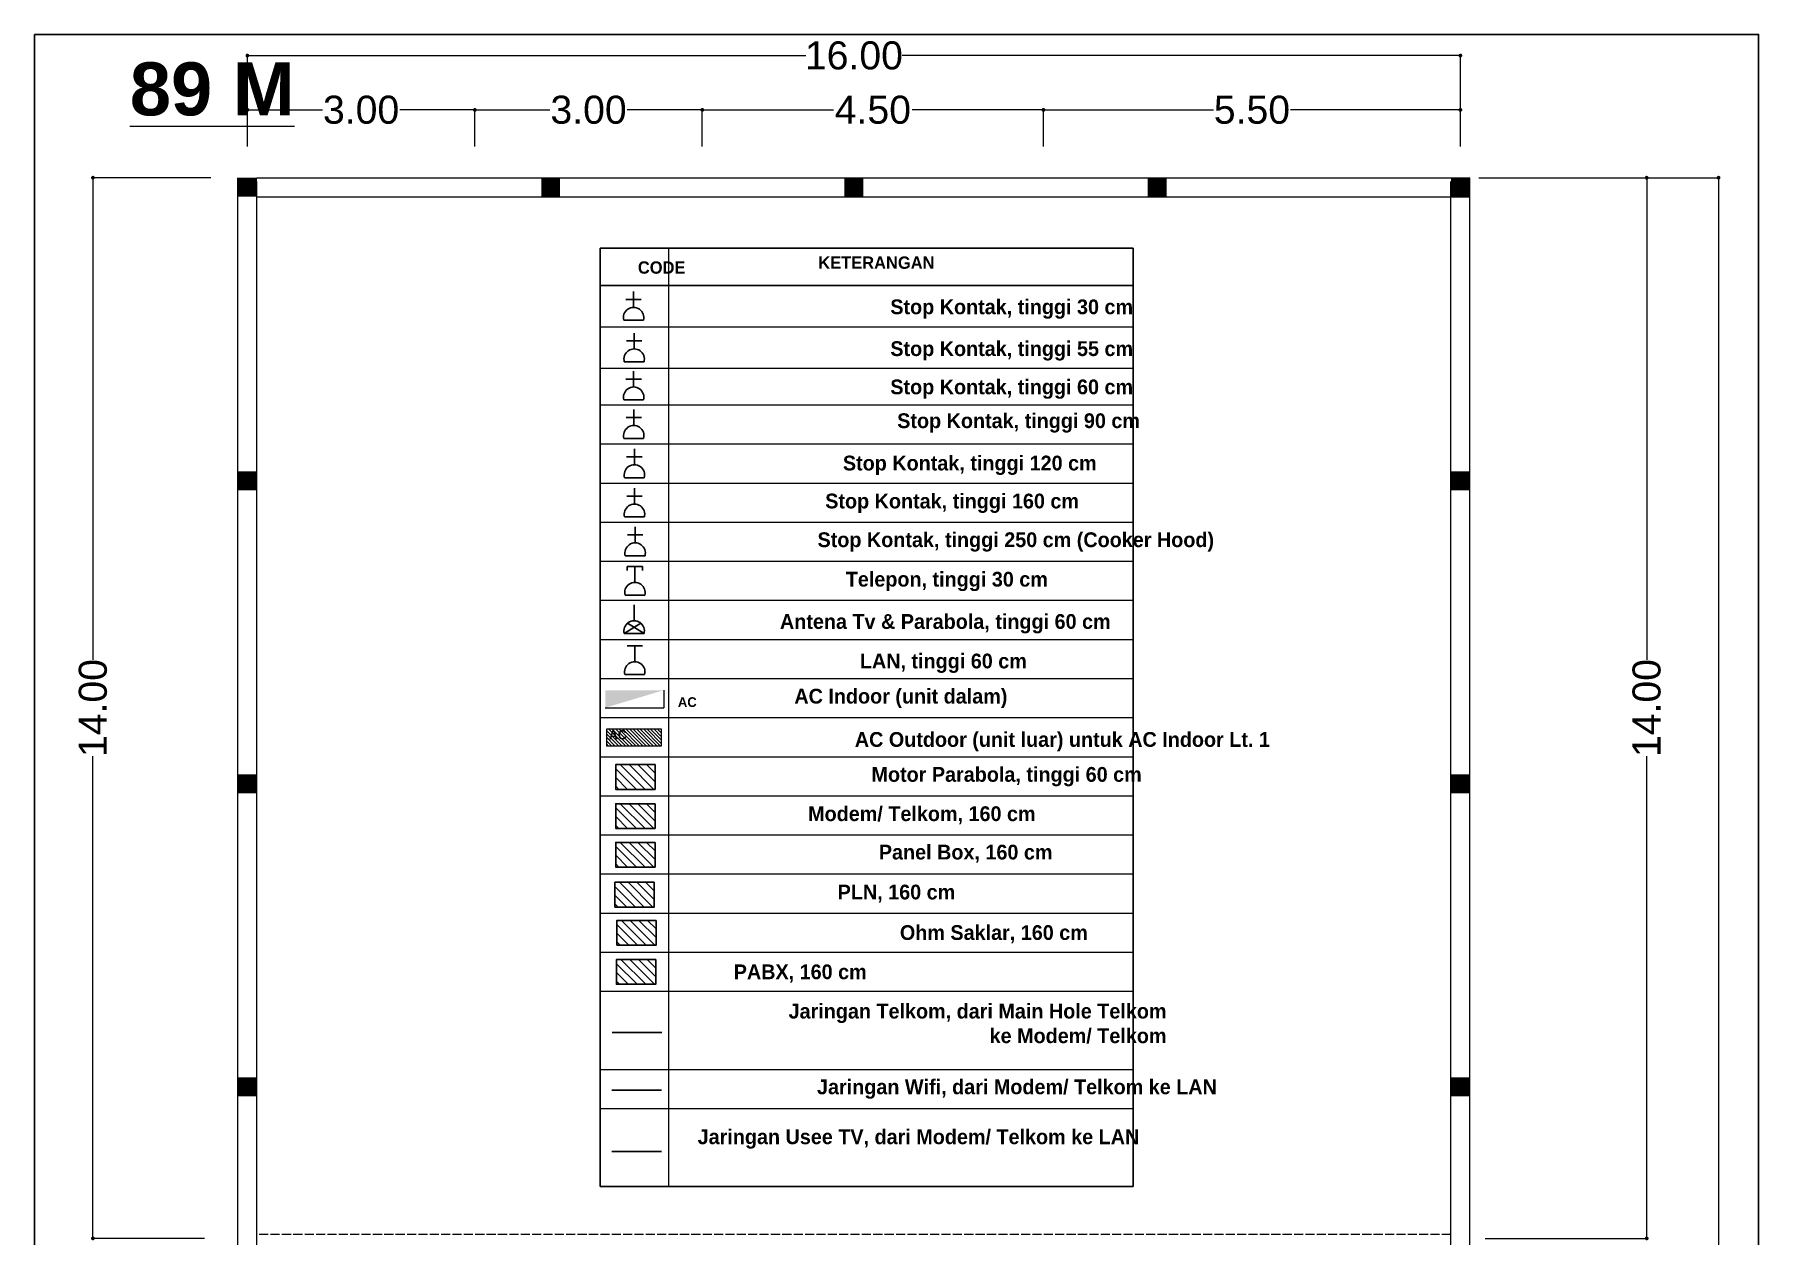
# Model space of a CAD drawing. Header units: millimetres. Extents: x 3154 to 8657, y 46 to 4632.
# Drawn here: x 3154 to 5428, y 3047 to 4632 of the extents above; entities that cross this region are included whole.
import ezdxf

# ---------------------------------------------------------------- set-up
doc = ezdxf.new("R2010")
doc.units = ezdxf.units.MM
doc.linetypes.add('ACAD_ISO02W100', pattern=[15, 12, -3])
for name, color, linetype, lineweight in [('A_DEN_TEXT', 7, 'Continuous', 0), ('Dimensi', 7, 'Continuous', 5), ('Dinding', 7, 'Continuous', 15), ('lampu', 1, 'Continuous', 30), ('P_N_J', 6, 'Continuous', 9)]:
    doc.layers.add(name, color=color, linetype=linetype, lineweight=lineweight)
doc.styles.add('kop1', font='swisscl.ttf')
doc.styles.get("Standard").update_dxf_attribs({"font": 'arial.ttf'})
doc.dimstyles.get("Standard").update_dxf_attribs({"dimtxt": 30, "dimasz": 5, "dimexe": 2, "dimexo": 20, "dimgap": 3, "dimtad": 0, "dimlfac": 0.01, "dimzin": 0, "dimdsep": 46, "dimtxsty": 'Standard', "dimblk": 'DOT', "dimcen": 0.09, "dimadec": 0, "dimazin": 0, "dimtfac": 1, "dimtofl": 0, "dimtmove": 0, "dimatfit": 3, "dimldrblk": 'DOT', "dimfxl": 0.18, "dimtolj": 1, "dimtzin": 0, "dimarcsym": 0})

# ---------------------------------------------------------------- blocks, each defined once
blk = doc.blocks.new('_Dot')
at = {"color": 0, "linetype": 'ByBlock', "lineweight": -2}
blk.add_line((-0.5, 0), (-1, 0), dxfattribs=at)
at = {"color": 0, "linetype": 'ByBlock', "const_width": 0.5}
blk.add_lwpolyline([(-0.25, 0, 1), (0.25, 0, 1)], format="xyb", close=True, dxfattribs=at)
blk = doc.blocks.new('*D6')
at = {"layer": 'Defpoints', "color": 0, "transparency": 16777216}
for p in [(3231.2, 4443.4), (3406.5, 4443.4), (3398.1, 3043.4)]:
    blk.add_point(p, dxfattribs=at)
at = {"layer": 'Dimensi', "color": 0, "lineweight": -2, "transparency": 16777216}
for p, q in [((3386.5, 4443.4), (3229.2, 4443.4)), ((3231.2, 4438.4), (3231.2, 3807)), ((3231.2, 3048.4), (3231.2, 3679.7)), ((3378.1, 3043.4), (3229.2, 3043.4))]:
    blk.add_line(p, q, dxfattribs=at)
at = {"layer": 'Dimensi', "color": 0, "lineweight": -2, "transparency": 16777216, "xscale": 5, "yscale": 5, "zscale": 5}
for p, rotation in [((3231.2, 4443.4), 90), ((3231.2, 3043.4), 270)]:
    blk.add_blockref('_Dot', p, dxfattribs=dict(at, rotation=rotation))
at = {"layer": 'Dimensi', "color": 0, "transparency": 16777216, "insert": (3231.2, 3743.4), "char_height": 37, "attachment_point": 5, "rotation": 90}
blk.add_mtext('\\A1;14.00', dxfattribs=at)
blk = doc.blocks.new('*D25')
at = {"layer": 'Defpoints', "color": 0, "transparency": 16777216}
for p in [(5039.1, 4443.4), (5280.6, 4443.4), (5047.4, 3043.4)]:
    blk.add_point(p, dxfattribs=at)
at = {"layer": 'Dimensi', "color": 0, "lineweight": -2, "transparency": 16777216}
for p, q in [((5059.1, 4443.4), (5282.6, 4443.4)), ((5280.6, 4438.4), (5280.6, 3807)), ((5280.6, 3048.4), (5280.6, 3679.7)), ((5067.4, 3043.4), (5282.6, 3043.4))]:
    blk.add_line(p, q, dxfattribs=at)
at = {"layer": 'Dimensi', "color": 0, "lineweight": -2, "transparency": 16777216, "xscale": 5, "yscale": 5, "zscale": 5}
for p, rotation in [((5280.6, 4443.4), 90), ((5280.6, 3043.4), 270)]:
    blk.add_blockref('_Dot', p, dxfattribs=dict(at, rotation=rotation))
at = {"layer": 'Dimensi', "color": 0, "transparency": 16777216, "insert": (5280.6, 3743.4), "char_height": 37, "attachment_point": 5, "rotation": 90}
blk.add_mtext('\\A1;14.00', dxfattribs=at)
blk = doc.blocks.new('*D26')
at = {"layer": 'Defpoints', "color": 0, "transparency": 16777216}
for p in [(5034.9, 4604.6), (3434.9, 4464.4), (5034.9, 4464.4)]:
    blk.add_point(p, dxfattribs=at)
at = {"layer": 'Dimensi', "color": 0, "lineweight": -2, "transparency": 16777216}
for p, q in [((3434.9, 4484.4), (3434.9, 4606.6)), ((3439.9, 4604.6), (4171.3, 4604.6)), ((5029.9, 4604.6), (4298.6, 4604.6)), ((5034.9, 4484.4), (5034.9, 4606.6))]:
    blk.add_line(p, q, dxfattribs=at)
at = {"layer": 'Dimensi', "color": 0, "lineweight": -2, "transparency": 16777216, "xscale": 5, "yscale": 5, "zscale": 5, "rotation": 180}
blk.add_blockref('_Dot', (3434.9, 4604.6), dxfattribs=at)
at = {"layer": 'Dimensi', "color": 0, "lineweight": -2, "transparency": 16777216, "xscale": 5, "yscale": 5, "zscale": 5}
blk.add_blockref('_Dot', (5034.9, 4604.6), dxfattribs=at)
at = {"layer": 'Dimensi', "color": 0, "transparency": 16777216, "insert": (4234.9, 4604.6), "char_height": 37, "attachment_point": 5}
blk.add_mtext('\\A1;16.00', dxfattribs=at)
blk = doc.blocks.new('*D27')
at = {"layer": 'Defpoints', "color": 0, "transparency": 16777216}
for p in [(4484.9, 4532.9), (4484.9, 4464.4), (5034.9, 4464.4)]:
    blk.add_point(p, dxfattribs=at)
at = {"layer": 'Dimensi', "color": 0, "lineweight": -2, "transparency": 16777216}
for p, q in [((4484.9, 4484.4), (4484.9, 4534.9)), ((4489.9, 4532.9), (4709, 4532.9)), ((5029.9, 4532.9), (4810.9, 4532.9)), ((5034.9, 4484.4), (5034.9, 4534.9))]:
    blk.add_line(p, q, dxfattribs=at)
at = {"layer": 'Dimensi', "color": 0, "lineweight": -2, "transparency": 16777216, "xscale": 5, "yscale": 5, "zscale": 5, "rotation": 180}
blk.add_blockref('_Dot', (4484.9, 4532.9), dxfattribs=at)
at = {"layer": 'Dimensi', "color": 0, "lineweight": -2, "transparency": 16777216, "xscale": 5, "yscale": 5, "zscale": 5}
blk.add_blockref('_Dot', (5034.9, 4532.9), dxfattribs=at)
at = {"layer": 'Dimensi', "color": 0, "transparency": 16777216, "insert": (4759.9, 4532.9), "char_height": 37, "attachment_point": 5}
blk.add_mtext('\\A1;5.50', dxfattribs=at)
blk = doc.blocks.new('*D29')
at = {"layer": 'Defpoints', "color": 0, "transparency": 16777216}
for p in [(4034.9, 4532.9), (4034.9, 4464.4), (4484.9, 4464.4)]:
    blk.add_point(p, dxfattribs=at)
at = {"layer": 'Dimensi', "color": 0, "lineweight": -2, "transparency": 16777216}
for p, q in [((4034.9, 4484.4), (4034.9, 4534.9)), ((4039.9, 4532.9), (4208.2, 4532.9)), ((4479.9, 4532.9), (4311.7, 4532.9)), ((4484.9, 4484.4), (4484.9, 4534.9))]:
    blk.add_line(p, q, dxfattribs=at)
at = {"layer": 'Dimensi', "color": 0, "lineweight": -2, "transparency": 16777216, "xscale": 5, "yscale": 5, "zscale": 5, "rotation": 180}
blk.add_blockref('_Dot', (4034.9, 4532.9), dxfattribs=at)
at = {"layer": 'Dimensi', "color": 0, "lineweight": -2, "transparency": 16777216, "xscale": 5, "yscale": 5, "zscale": 5}
blk.add_blockref('_Dot', (4484.9, 4532.9), dxfattribs=at)
at = {"layer": 'Dimensi', "color": 0, "transparency": 16777216, "insert": (4259.9, 4532.9), "char_height": 37, "attachment_point": 5}
blk.add_mtext('\\A1;4.50', dxfattribs=at)
blk = doc.blocks.new('*D30')
at = {"layer": 'Defpoints', "color": 0, "transparency": 16777216}
for p in [(3734.9, 4532.9), (3734.9, 4464.4), (4034.9, 4464.4)]:
    blk.add_point(p, dxfattribs=at)
at = {"layer": 'Dimensi', "color": 0, "lineweight": -2, "transparency": 16777216}
for p, q in [((3734.9, 4484.4), (3734.9, 4534.9)), ((3739.9, 4532.9), (3834, 4532.9)), ((4029.9, 4532.9), (3935.9, 4532.9)), ((4034.9, 4484.4), (4034.9, 4534.9))]:
    blk.add_line(p, q, dxfattribs=at)
at = {"layer": 'Dimensi', "color": 0, "lineweight": -2, "transparency": 16777216, "xscale": 5, "yscale": 5, "zscale": 5, "rotation": 180}
blk.add_blockref('_Dot', (3734.9, 4532.9), dxfattribs=at)
at = {"layer": 'Dimensi', "color": 0, "lineweight": -2, "transparency": 16777216, "xscale": 5, "yscale": 5, "zscale": 5}
blk.add_blockref('_Dot', (4034.9, 4532.9), dxfattribs=at)
at = {"layer": 'Dimensi', "color": 0, "transparency": 16777216, "insert": (3884.9, 4532.9), "char_height": 37, "attachment_point": 5}
blk.add_mtext('\\A1;3.00', dxfattribs=at)
blk = doc.blocks.new('*D31')
at = {"layer": 'Defpoints', "color": 0, "transparency": 16777216}
for p in [(3434.9, 4532.9), (3434.9, 4464.4), (3734.9, 4464.4)]:
    blk.add_point(p, dxfattribs=at)
at = {"layer": 'Dimensi', "color": 0, "lineweight": -2, "transparency": 16777216}
for p, q in [((3434.9, 4484.4), (3434.9, 4534.9)), ((3439.9, 4532.9), (3534, 4532.9)), ((3729.9, 4532.9), (3635.9, 4532.9)), ((3734.9, 4484.4), (3734.9, 4534.9))]:
    blk.add_line(p, q, dxfattribs=at)
at = {"layer": 'Dimensi', "color": 0, "lineweight": -2, "transparency": 16777216, "xscale": 5, "yscale": 5, "zscale": 5, "rotation": 180}
blk.add_blockref('_Dot', (3434.9, 4532.9), dxfattribs=at)
at = {"layer": 'Dimensi', "color": 0, "lineweight": -2, "transparency": 16777216, "xscale": 5, "yscale": 5, "zscale": 5}
blk.add_blockref('_Dot', (3734.9, 4532.9), dxfattribs=at)
at = {"layer": 'Dimensi', "color": 0, "transparency": 16777216, "insert": (3584.9, 4532.9), "char_height": 37, "attachment_point": 5}
blk.add_mtext('\\A1;3.00', dxfattribs=at)
blk = doc.blocks.new('*D34')
at = {"layer": 'Defpoints', "color": 0, "transparency": 16777216}
for p in [(5158.8, 4443.4), (5375.4, 4443.4), (5180.8, 843.4)]:
    blk.add_point(p, dxfattribs=at)
at = {"layer": 'Dimensi', "color": 0, "lineweight": -2, "transparency": 16777216}
for p, q in [((5178.8, 4443.4), (5377.4, 4443.4)), ((5375.4, 4438.4), (5375.4, 2712)), ((5375.4, 848.4), (5375.4, 2581.3)), ((5200.8, 843.4), (5377.4, 843.4))]:
    blk.add_line(p, q, dxfattribs=at)
at = {"layer": 'Dimensi', "color": 0, "lineweight": -2, "transparency": 16777216, "xscale": 5, "yscale": 5, "zscale": 5}
for p, rotation in [((5375.4, 4443.4), 90), ((5375.4, 843.4), 270)]:
    blk.add_blockref('_Dot', p, dxfattribs=dict(at, rotation=rotation))
at = {"layer": 'Dimensi', "color": 0, "transparency": 16777216, "insert": (5375.4, 2646.7), "char_height": 37, "attachment_point": 5, "rotation": 90}
blk.add_mtext('\\A1;36.00', dxfattribs=at)

msp = doc.modelspace()

# ---------------------------------------------------------------- hatches: boundary and pattern name
at = {"linetype": 'ACAD_ISO02W100', "lineweight": 9}
msp.add_hatch(color=1, dxfattribs=at).paths.add_polyline_path([(3984.16, 3766.941), (3906.96, 3766.941), (3906.96, 3743.781)])
at = {"layer": 'Dinding'}
for points in [[(3447.444, 4443.361), (3422.444, 4443.361), (3422.444, 4418.361), (3447.444, 4418.361)], [(3847.444, 4443.361), (3822.444, 4443.361), (3822.444, 4418.361), (3847.444, 4418.361)], [(4247.444, 4443.361), (4222.444, 4443.361), (4222.444, 4418.361), (4247.444, 4418.361)], [(4647.444, 4443.361), (4622.444, 4443.361), (4622.444, 4418.361), (4647.444, 4418.361)], [(5047.444, 4443.361), (5022.444, 4443.361), (5022.444, 4418.361), (5047.444, 4418.361)], [(3447.444, 4055.861), (3422.444, 4055.861), (3422.444, 4030.861), (3447.444, 4030.861)], [(5022.444, 4055.861), (5047.444, 4055.861), (5047.444, 4030.861), (5022.444, 4030.861)], [(3447.444, 3655.861), (3422.444, 3655.861), (3422.444, 3630.861), (3447.444, 3630.861)], [(5022.444, 3655.861), (5047.444, 3655.861), (5047.444, 3630.861), (5022.444, 3630.861)], [(3447.444, 3255.861), (3422.444, 3255.861), (3422.444, 3230.861), (3447.444, 3230.861)], [(5022.444, 3255.861), (5047.444, 3255.861), (5047.444, 3230.861), (5022.444, 3230.861)]]:
    msp.add_hatch(color=256, dxfattribs=at).paths.add_polyline_path(points)
at = {"layer": 'lampu', "ltscale": 0.1}
h = msp.add_hatch(dxfattribs=at)
h.set_pattern_fill('ANSI31', color=3, scale=65, angle=270, style=0)
h.set_pattern_definition([(315, (208975.463, -595089.993), (5.7452426, 5.7452426), [])])
h.paths.add_polyline_path([(3972.613, 3636.057), (3972.613, 3668.693), (3920.801, 3668.693), (3920.801, 3636.057)])
h = msp.add_hatch(dxfattribs=at)
h.set_pattern_fill('ANSI31', color=0, scale=65, angle=270, style=0)
h.set_pattern_definition([(315, (208975.463, -595141.652), (5.7452426, 5.7452426), [])])
h.paths.add_polyline_path([(3972.613, 3584.398), (3972.613, 3617.034), (3920.801, 3617.034), (3920.801, 3584.398)])
h = msp.add_hatch(dxfattribs=at)
h.set_pattern_fill('ANSI31', color=6, scale=65, angle=270, style=0)
h.set_pattern_definition([(315, (208975.463, -595192.577), (5.7452426, 5.7452426), [])])
h.paths.add_polyline_path([(3972.613, 3533.473), (3972.613, 3566.109), (3920.801, 3566.109), (3920.801, 3533.473)])
h = msp.add_hatch(dxfattribs=at)
h.set_pattern_fill('ANSI31', color=1, scale=65, angle=270, style=0)
h.set_pattern_definition([(315, (208974.404, -595245.287), (5.7452426, 5.7452426), [])])
h.paths.add_polyline_path([(3971.554, 3480.763), (3971.554, 3513.399), (3919.743, 3513.399), (3919.743, 3480.763)])
h = msp.add_hatch(dxfattribs=at)
h.set_pattern_fill('ANSI31', color=5, scale=65, angle=270, style=0)
h.set_pattern_definition([(315, (208977.004, -595295.521), (5.7452426, 5.7452426), [])])
h.paths.add_polyline_path([(3974.154, 3430.529), (3974.154, 3463.166), (3922.343, 3463.166), (3922.343, 3430.529)])
h = msp.add_hatch(dxfattribs=at)
h.set_pattern_fill('ANSI31', color=2, scale=65, angle=270, style=0)
h.set_pattern_definition([(315, (208976.354, -595347.358), (5.7452426, 5.7452426), [])])
h.paths.add_polyline_path([(3973.504, 3378.692), (3973.504, 3411.328), (3921.693, 3411.328), (3921.693, 3378.692)])
at = {"layer": 'P_N_J', "linetype": 'Continuous'}
h = msp.add_hatch(dxfattribs=at)
h.set_pattern_fill('ANSI31', color=1, scale=26, style=0)
h.set_pattern_definition([(135, (-292429.294, 103876.9698), (2.29809704, 2.29809704), [])])
h.paths.add_polyline_path([(3908.507, 3693.558), (3981.291, 3693.558), (3981.291, 3715.393), (3908.507, 3715.393)])
h.paths.add_polyline_path([(3908.737, 3717.592), (3939.427, 3717.592), (3939.427, 3698.786), (3908.737, 3698.786)], flags=9)

# ---------------------------------------------------------------- linework, layer by layer
at = {"lineweight": 30}
for p, q in [((3900.387, 4350.315), (3900.387, 3111.659)), ((3900.387, 4350.315), (4603.113, 4350.315)), ((4603.113, 4350.315), (4603.113, 3111.659)), ((3900.387, 4301.24), (4603.113, 4301.24)), ((3900.387, 3111.659), (4603.113, 3111.659))]:
    msp.add_line(p, q, dxfattribs=at)
at = {"lineweight": 13}
msp.add_line((3990.66, 3111.659), (3990.66, 4350.315), dxfattribs=at)
at = {"lineweight": 9}
for p, q in [((3900.387, 4246.722), (4603.113, 4246.722)), ((3900.387, 4192.203), (4603.113, 4192.203)), ((3900.387, 4143.534), (4603.113, 4143.534)), ((3900.387, 4091.94), (4603.113, 4091.94)), ((3900.387, 4040.347), (4603.113, 4040.347)), ((3900.387, 3988.753), (4603.113, 3988.753)), ((3900.387, 3937.159), (4603.113, 3937.159)), ((3900.387, 3885.565), (4603.113, 3885.565)), ((3900.387, 3833.972), (4603.113, 3833.972)), ((3900.387, 3782.378), (4603.113, 3782.378)), ((3900.387, 3730.784), (4603.113, 3730.784)), ((3900.387, 3679.19), (4603.113, 3679.19)), ((3900.387, 3627.597), (4603.113, 3627.597)), ((3900.387, 3576.003), (4603.113, 3576.003)), ((3900.387, 3524.409), (4603.113, 3524.409)), ((3900.387, 3472.815), (4603.113, 3472.815)), ((3900.387, 3421.222), (4603.113, 3421.222)), ((3900.387, 3369.628), (4603.113, 3369.628)), ((3900.387, 3266.44), (4603.113, 3266.44)), ((3900.387, 3214.847), (4603.113, 3214.847))]:
    msp.add_line(p, q, dxfattribs=at)
at = {"color": 1, "lineweight": 9}
for p in [(3984.16, 3766.941), (3906.96, 3743.781)]:
    msp.add_line(p, (3984.16, 3743.781), dxfattribs=at)
at = {"linetype": 'ByBlock', "lineweight": 30}
msp.add_lwpolyline([(3154.051, 4632.468), (5428.109, 4632.468), (5428.109, 45.828), (3154.051, 45.828)], close=True, dxfattribs=at)
at = {"layer": 'Dinding'}
for p, q in [((3422.444, 843.361), (3422.444, 4443.361)), ((3447.444, 4443.361), (5047.444, 4443.361)), ((3447.444, 2055.861), (3447.444, 4438.361)), ((5022.444, 2905.861), (5022.444, 4438.361)), ((5047.444, 1684.865), (5047.444, 4443.361)), ((3447.444, 4418.361), (5047.444, 4418.361))]:
    msp.add_line(p, q, dxfattribs=at)
at = {"layer": 'Dinding', "linetype": 'ACAD_ISO02W100'}
msp.add_line((5022.444, 3048.361), (3447.444, 3048.361), dxfattribs=at)
at = {"layer": 'lampu', "color": 6, "ltscale": 0.1}
for p, q in [((3954.484, 4282.704), (3933.995, 4282.704)), ((3944.24, 4272.236), (3944.24, 4293.173)), ((3931.24, 4255.202), (3957.24, 4255.202)), ((3956.245, 3930.218), (3935.756, 3930.218)), ((3935.756, 3930.218), (3935.756, 3925.087)), ((3946.001, 3909.28), (3946.001, 3930.218)), ((3956.245, 3930.218), (3956.245, 3925.087)), ((3933.001, 3892.247), (3959.001, 3892.247))]:
    msp.add_line(p, q, dxfattribs=at)
at = {"layer": 'lampu', "color": 2, "ltscale": 0.1}
for p, q in [((3945.063, 4217.426), (3945.063, 4238.364)), ((3955.308, 4227.895), (3934.819, 4227.895)), ((3932.063, 4200.393), (3958.063, 4200.393))]:
    msp.add_line(p, q, dxfattribs=at)
at = {"layer": 'lampu', "color": 3, "ltscale": 0.1}
for p, q in [((3944.374, 4167.149), (3944.374, 4188.086)), ((3954.618, 4177.618), (3934.13, 4177.618)), ((3931.374, 4150.115), (3957.374, 4150.115)), ((3945.026, 3858.642), (3945.026, 3879.58)), ((3932.026, 3841.609), (3953.642, 3855.528)), ((3958.026, 3841.609), (3936.409, 3855.528)), ((3932.026, 3841.609), (3958.026, 3841.609)), ((3956.112, 3825.418), (3935.623, 3825.418)), ((3945.867, 3804.48), (3945.867, 3825.418)), ((3932.867, 3787.447), (3958.867, 3787.447))]:
    msp.add_line(p, q, dxfattribs=at)
at = {"layer": 'lampu', "color": 4, "ltscale": 0.1}
for p, q in [((3954.782, 4126.833), (3934.294, 4126.833)), ((3944.538, 4116.365), (3944.538, 4137.302)), ((3931.538, 4099.331), (3957.538, 4099.331))]:
    msp.add_line(p, q, dxfattribs=at)
at = {"layer": 'lampu', "ltscale": 0.1}
for p, q in [((3955.593, 4074.947), (3935.105, 4074.947)), ((3945.349, 4064.478), (3945.349, 4085.416)), ((3932.349, 4047.445), (3958.349, 4047.445))]:
    msp.add_line(p, q, dxfattribs=at)
at = {"layer": 'lampu', "color": 5, "ltscale": 0.1}
for p, q in [((3945.469, 4012.611), (3945.469, 4033.549)), ((3955.713, 4023.08), (3935.224, 4023.08)), ((3932.469, 3995.578), (3958.469, 3995.578))]:
    msp.add_line(p, q, dxfattribs=at)
at = {"layer": 'lampu', "color": 0, "ltscale": 0.1}
for p, q in [((3946.356, 3961.471), (3946.356, 3982.408)), ((3956.6, 3971.939), (3936.111, 3971.939)), ((3933.356, 3944.437), (3959.356, 3944.437))]:
    msp.add_line(p, q, dxfattribs=at)
at = {"layer": 'lampu', "color": 3, "ltscale": 0.1}
msp.add_lwpolyline([(3972.613, 3668.693), (3972.613, 3636.057), (3920.801, 3636.057), (3920.801, 3668.693)], close=True, dxfattribs=at)
at = {"layer": 'lampu', "color": 0, "ltscale": 0.1}
msp.add_lwpolyline([(3972.613, 3617.034), (3972.613, 3584.398), (3920.801, 3584.398), (3920.801, 3617.034)], close=True, dxfattribs=at)
at = {"layer": 'lampu', "color": 6, "ltscale": 0.1}
msp.add_lwpolyline([(3972.613, 3566.109), (3972.613, 3533.473), (3920.801, 3533.473), (3920.801, 3566.109)], close=True, dxfattribs=at)
at = {"layer": 'lampu', "color": 1, "ltscale": 0.1}
msp.add_lwpolyline([(3971.554, 3513.399), (3971.554, 3480.763), (3919.743, 3480.763), (3919.743, 3513.399)], close=True, dxfattribs=at)
at = {"layer": 'lampu', "color": 5, "ltscale": 0.1}
msp.add_lwpolyline([(3974.154, 3463.166), (3974.154, 3430.529), (3922.343, 3430.529), (3922.343, 3463.166)], close=True, dxfattribs=at)
at = {"layer": 'lampu', "color": 2, "ltscale": 0.1}
msp.add_lwpolyline([(3973.504, 3411.328), (3973.504, 3378.692), (3921.693, 3378.692), (3921.693, 3411.328)], close=True, dxfattribs=at)
at = {"layer": 'lampu', "color": 6, "ltscale": 0.1}
for centre in [(3944.24, 4258.758), (3946.001, 3895.803)]:
    msp.add_arc(centre, 13.478, 344.702794, 195.297206, dxfattribs=at)
at = {"layer": 'lampu', "color": 2, "ltscale": 0.1}
msp.add_arc((3945.063, 4203.949), 13.478, 344.702794, 195.297206, dxfattribs=at)
at = {"layer": 'lampu', "color": 3, "ltscale": 0.1}
for centre in [(3944.374, 4153.671), (3945.026, 3845.165), (3945.867, 3791.003)]:
    msp.add_arc(centre, 13.478, 344.702794, 195.297206, dxfattribs=at)
at = {"layer": 'lampu', "color": 4, "ltscale": 0.1}
msp.add_arc((3944.538, 4102.887), 13.478, 344.702794, 195.297206, dxfattribs=at)
at = {"layer": 'lampu', "ltscale": 0.1}
msp.add_arc((3945.349, 4051), 13.478, 344.702794, 195.297206, dxfattribs=at)
at = {"layer": 'lampu', "color": 5, "ltscale": 0.1}
msp.add_arc((3945.469, 3999.134), 13.478, 344.702794, 195.297206, dxfattribs=at)
at = {"layer": 'lampu', "color": 0, "ltscale": 0.1}
msp.add_arc((3946.356, 3947.993), 13.478, 344.702794, 195.297206, dxfattribs=at)
at = {"layer": 'P_N_J', "color": 1, "linetype": 'Continuous', "lineweight": 30}
msp.add_line((3916.048, 3315.148), (3981.373, 3315.148), dxfattribs=at)
at = {"layer": 'P_N_J', "color": 5, "linetype": 'Continuous', "lineweight": 30}
msp.add_line((3915.723, 3239.098), (3981.048, 3239.098), dxfattribs=at)
at = {"layer": 'P_N_J', "color": 3, "linetype": 'Continuous', "lineweight": 30}
msp.add_line((3915.723, 3158.01), (3981.048, 3158.01), dxfattribs=at)
at = {"layer": 'P_N_J', "color": 1, "linetype": 'Continuous'}
msp.add_lwpolyline([(3908.507, 3693.558), (3981.291, 3693.558), (3981.291, 3715.393), (3908.507, 3715.393)], close=True, dxfattribs=at)

# ---------------------------------------------------------------- texts
at = {"color": 1, "linetype": 'ACAD_ISO02W100', "lineweight": 9, "style": 'kop1'}
for insert, char_height, width, attachment_point in [((4027.58, 3744.615), 12.86664, 71.69098, 9), ((3911.77, 3701.819), 12.13078, 67.59091, 7)]:
    msp.add_mtext('{\\fCentury Gothic|b1|i0|c0|p34;AC}', dxfattribs=dict(at, insert=insert, char_height=char_height, width=width, attachment_point=attachment_point))
at = {"layer": 'A_DEN_TEXT', "attachment_point": 3, "style": 'kop1'}
for s, insert, char_height, width in [('{\\fCentury Gothic|b1|i0|c0|p34;CODE}', (4012.707, 4332.944), 16.25, 148.1471), ('{\\fCentury Gothic|b1|i0|c0|p34;KETERANGAN}', (4341.213, 4339.408), 16.25, 148.1471), ('{\\fCentury Gothic|b1|i0|c0|p34;Stop Kontak, tinggi 30 cm }', (4603.113, 4282.721), 19.5, 608.21878), ('{\\fCentury Gothic|b1|i0|c0|p34;Stop Kontak, tinggi 55 cm }', (4603.113, 4227.508), 19.5, 609.92978), ('{\\fCentury Gothic|b1|i0|c0|p34;Stop Kontak, tinggi 60 cm }', (4603.113, 4177.015), 19.5, 609.69065), ('{\\fCentury Gothic|b1|i0|c0|p34;Stop Kontak, tinggi 90 cm }', (4612.217, 4132.377), 19.5, 617.37737), ('{\\fCentury Gothic|b1|i0|c0|p34;Stop Kontak, tinggi 120 cm }', (4555.09, 4076.509), 19.5, 553.86733), ('{\\fCentury Gothic|b1|i0|c0|p34;Stop Kontak, tinggi 160 cm }', (4531.772, 4026.378), 19.5, 532.10252), ('{\\fCentury Gothic|b1|i0|c0|p34;Stop Kontak, tinggi 250 cm (Cooker Hood)  }', (4709.932, 3975.288), 19.5, 698.70426), ('{\\fCentury Gothic|b1|i0|c0|p34;Telepon, tinggi 30 cm }', (4490.751, 3923.19), 19.5, 486.89363), ('{\\fCentury Gothic|b1|i0|c0|p34;Antena Tv & Parabola, tinggi 60 cm }', (4573.527, 3867.371), 19.5, 615.42149), ('\\pt0;{\\fCentury Gothic|b1|i0|c0|p34;LAN, tinggi 60 cm }', (4462.987, 3815.229), 19.5, 449.77643), ('\\pt136.5;{\\fCentury Gothic|b1|i0|c0|p34;AC Indoor (unit dalam) }', (4437.338, 3768.805), 19.5, 447.72866), ('\\pt136.5;{\\fCentury Gothic|b1|i0|c0|p34;AC Outdoor (unit luar) untuk AC Indoor Lt. 1 }', (4783.598, 3711.659), 19.5, 781.24808), ('{\\fCentury Gothic|b1|i0|c0|p34;Motor Parabola, tinggi 60 cm }', (4614.548, 3665.557), 19.5, 622.15914), ('\\pt0;{\\fCentury Gothic|b1|i0|c0|p34;Modem/ Telkom, 160 cm}', (4474.508, 3613.67), 19.5, 465.62447), ('\\pt0;{\\fCentury Gothic|b1|i0|c0|p34;Panel Box, 160 cm}', (4496.797, 3562.973), 19.5, 493.01052), ('\\pt0,19.5;{\\fCentury Gothic|b1|i0|c0|p34;PLN, 160 cm}', (4368.552, 3510.262), 19.5, 193.841), ('\\pt0;{\\fCentury Gothic|b1|i0|c0|p34;Ohm Saklar, 160 cm}', (4543.431, 3456.779), 19.5, 534.79424), ('\\pt0;{\\fCentury Gothic|b1|i0|c0|p34;PABX, 160 cm}', (4251.75, 3404.941), 19.5, 248.46076), ('\\pt0;{\\fCentury Gothic|b1|i0|c0|p34;Jaringan Telkom, dari Main Hole Telkom \\Pke Modem/ Telkom}', (4647.192, 3353.095), 19.5, 632.78408), ('\\pt0;{\\fCentury Gothic|b1|i0|c0|p34;Jaringan Wifi, dari Modem/ Telkom ke LAN}', (4713.646, 3253.124), 19.5, 704.96874), ('\\pt0;{\\fCentury Gothic|b1|i0|c0|p34;Jaringan Usee TV, dari Modem/ Telkom ke LAN }', (4611.33, 3187.219), 19.5, 603.8866)]:
    msp.add_mtext(s, dxfattribs=dict(at, insert=insert, char_height=char_height, width=width))
at = {"layer": 'Dimensi', "insert": (3497.157, 4595.617), "char_height": 70, "width": 409.27342, "attachment_point": 3}
msp.add_mtext('{\\fArial|b1|i0|c0|p34;\\L89 M}', dxfattribs=at)

# ---------------------------------------------------------------- dimensions: what is measured, and where the dimension line sits
at = {"layer": 'Dimensi'}
for base, p1, p2, angle, picture, middle in [((5034.944, 4604.592), (3434.944, 4464.448), (5034.944, 4464.448), 360, '*D26', (4234.944, 4604.592)), ((3434.944, 4532.884), (3734.944, 4464.448), (3434.944, 4464.448), 360, '*D31', (3584.944, 4532.884)), ((3734.944, 4532.884), (4034.944, 4464.448), (3734.944, 4464.448), 360, '*D30', (3884.944, 4532.884)), ((4034.944, 4532.884), (4484.944, 4464.448), (4034.944, 4464.448), 360, '*D29', (4259.944, 4532.884)), ((4484.944, 4532.884), (5034.944, 4464.448), (4484.944, 4464.448), 360, '*D27', (4759.944, 4532.884)), ((3231.197, 4443.361), (3398.073, 3043.361), (3406.458, 4443.361), 90, '*D6', (3231.197, 3743.361)), ((5280.594, 4443.361), (5047.444, 3043.361), (5039.059, 4443.361), 90, '*D25', (5280.594, 3743.361))]:
    dim = msp.add_linear_dim(base=base, p1=p1, p2=p2, angle=angle, dimstyle='Standard', override={"dimtxt": 37}, dxfattribs=at)
    dim.commit()
    dim.dimension.update_dxf_attribs({"geometry": picture, "text_midpoint": middle})
dim = msp.add_linear_dim(base=(5375.444, 4443.361), p1=(5180.848, 843.361), p2=(5158.801, 4443.361), angle=90, dimstyle='Standard', override={"dimtxt": 37}, dxfattribs=at)
dim.commit()
dim.dimension.update_dxf_attribs({"geometry": '*D34', "text_midpoint": (5375.444, 2646.694), "dimtype": 160})

doc.saveas('drawing.dxf')
